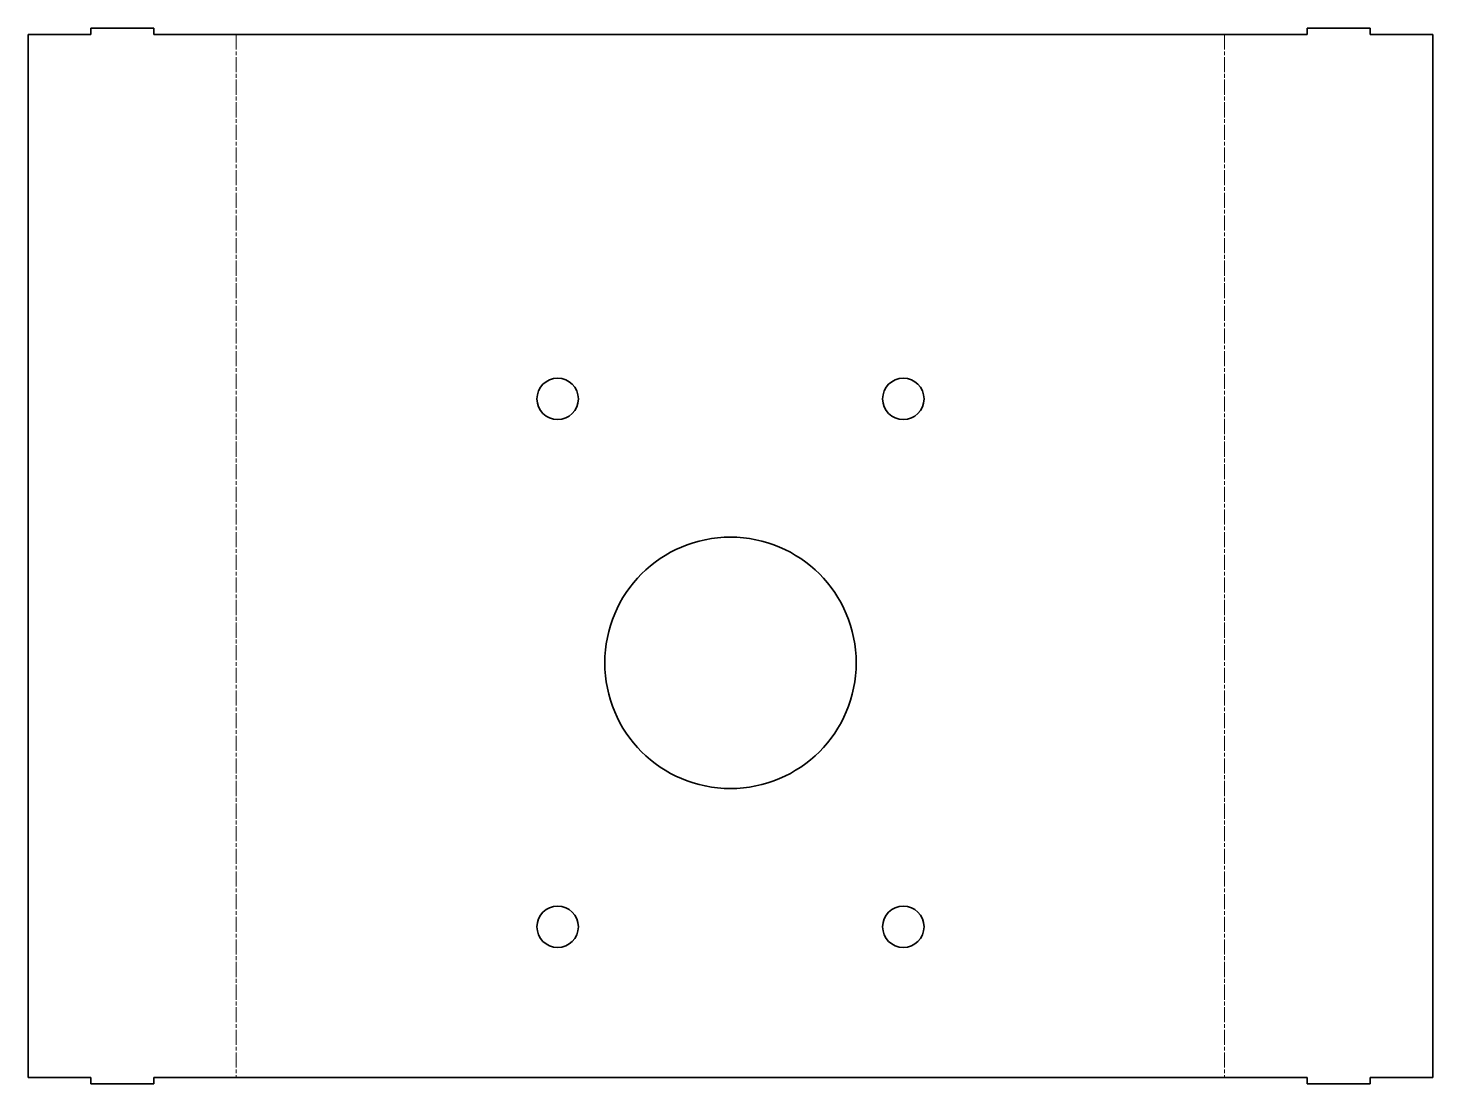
# Model space of a CAD drawing. Header units: inches. Extents: x 0 to 224, y 0 to 168.
import ezdxf

# ---------------------------------------------------------------- set-up
doc = ezdxf.new("R2010")
doc.units = ezdxf.units.IN
doc.header["$MEASUREMENT"] = 0
doc.linetypes.add('Chain', pattern=[13.68, 9.12, -1.14, 2.28, -1.14])
doc.layers.add('SIMUMAK Bend Centerline (ISO)', color=7, linetype='Chain', lineweight=9)
doc.layers.add('SIMUMAK Visible (ISO)', color=7, linetype='Continuous', lineweight=35)

# ---------------------------------------------------------------- blocks, each defined once
blk = doc.blocks.new('CDR-INJOY-30-TAPAPROLA01_Sheet_2_CDR-INJOY-30-TAPAPROLA01 (desplegada)')
at = {"layer": 'SIMUMAK Bend Centerline (ISO)', "ltscale": 0.263158}
for p, q in [((-78.63, 83), (-78.63, -83)), ((78.63, 83), (78.63, -83))]:
    blk.add_line(p, q, dxfattribs=at)
at = {"layer": 'SIMUMAK Visible (ISO)'}
for p, q in [((-111.76, 83), (-101.76, 83)), ((-111.76, -83), (-111.76, 83)), ((-101.76, 83), (-101.76, 84)), ((-101.76, 84), (-91.76, 84)), ((-91.76, 84), (-91.76, 83)), ((-91.76, 83), (91.76, 83)), ((101.76, 84), (91.76, 84)), ((91.76, 84), (91.76, 83)), ((101.76, 83), (101.76, 84)), ((101.76, 83), (111.76, 83)), ((111.76, 83), (111.76, -83)), ((-101.76, -83), (-111.76, -83)), ((-101.76, -84), (-101.76, -83)), ((-91.76, -84), (-101.76, -84)), ((-91.76, -83), (-91.76, -84)), ((91.76, -83), (-91.76, -83)), ((91.76, -83), (91.76, -84)), ((91.76, -84), (101.76, -84)), ((111.76, -83), (101.76, -83)), ((101.76, -84), (101.76, -83))]:
    blk.add_line(p, q, dxfattribs=at)
for centre, radius in [((-27.5, 25), 3.3), ((27.5, 25), 3.3), ((0, -17), 20), ((-27.5, -59), 3.3), ((27.5, -59), 3.3)]:
    blk.add_circle(centre, radius, dxfattribs=at)

msp = doc.modelspace()

# ---------------------------------------------------------------- block references
msp.add_blockref('CDR-INJOY-30-TAPAPROLA01_Sheet_2_CDR-INJOY-30-TAPAPROLA01 (desplegada)', (111.76, 84))

doc.saveas('drawing.dxf')
